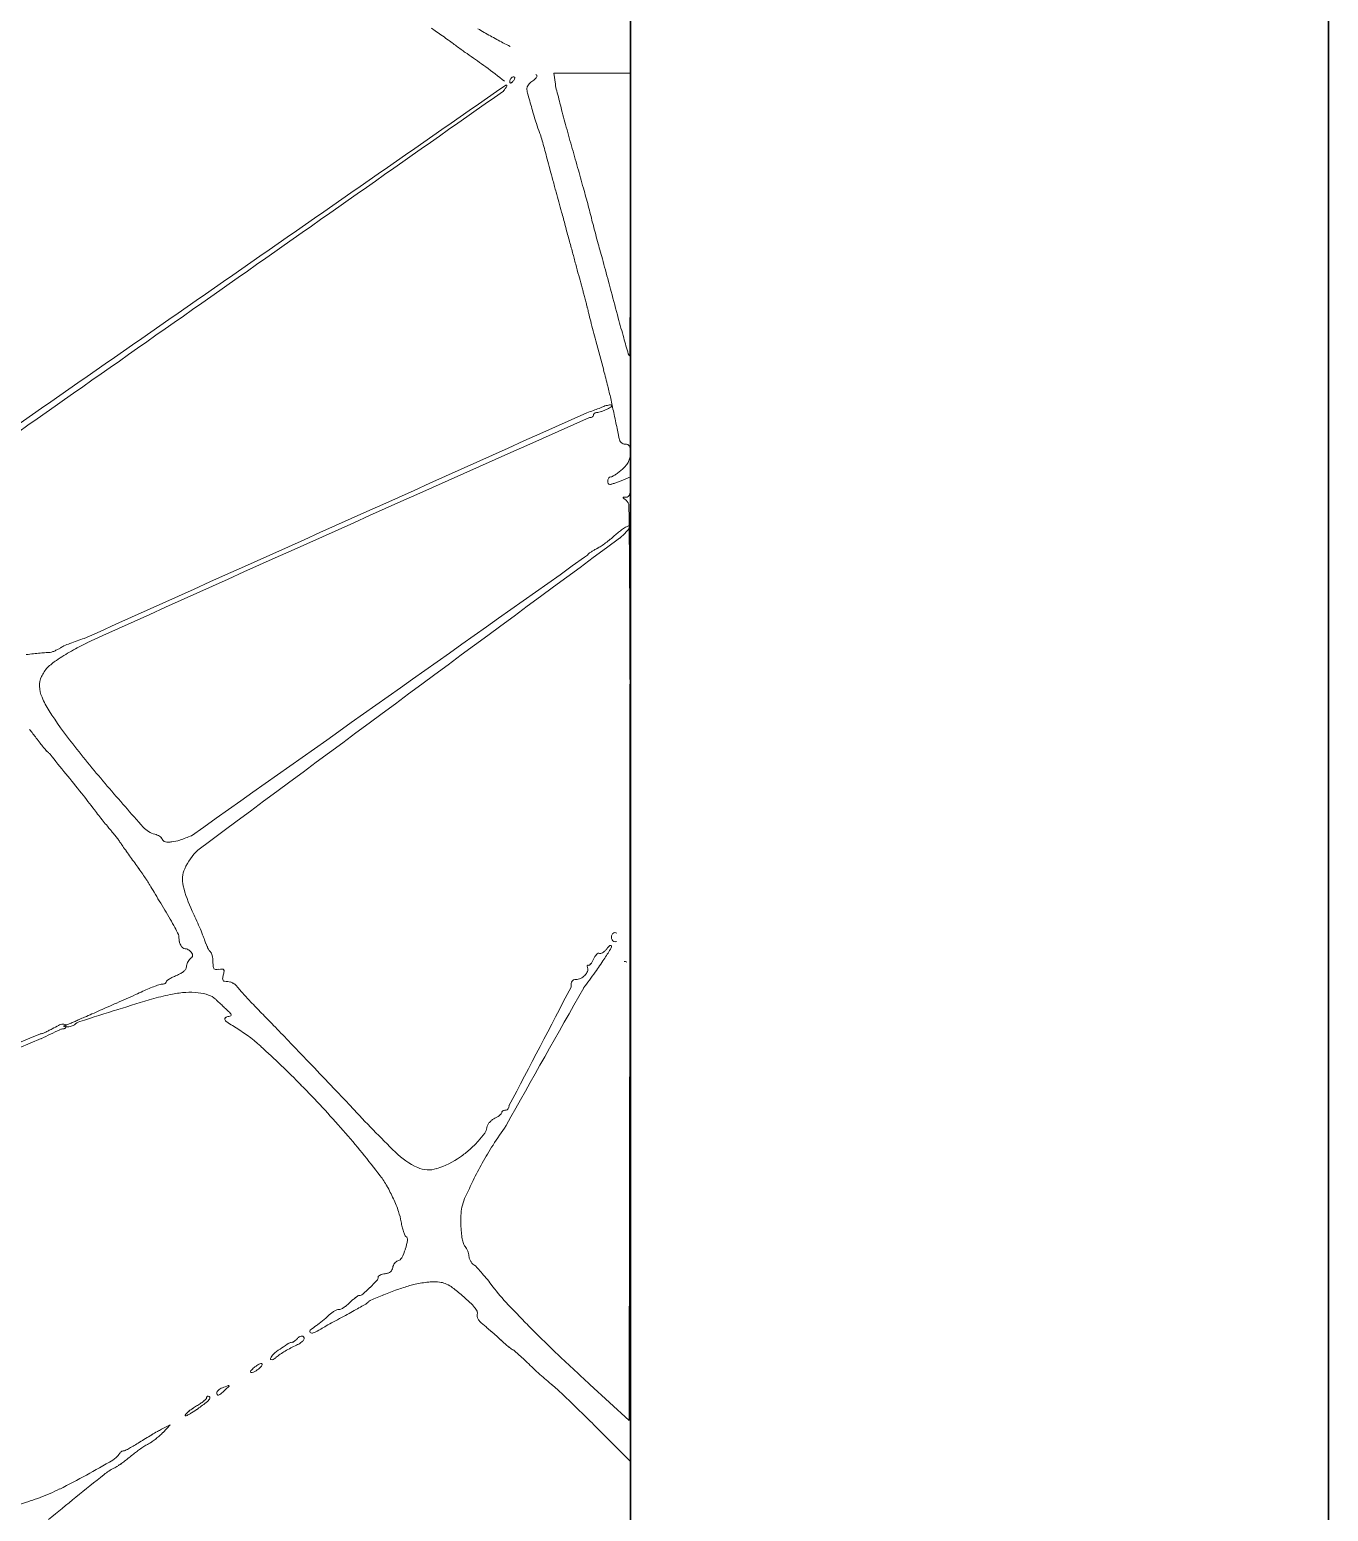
# Model space of a CAD drawing. Header units: millimetres. Extents: x 56222 to 3066687, y -650199 to -121287.
# Drawn here: x 138863.35 to 138880.1, y -183185.59 to -183166.49 of the extents above; entities that cross this region are included whole.
import ezdxf

# ---------------------------------------------------------------- set-up
doc = ezdxf.new("R2010")
doc.units = ezdxf.units.MM
doc.header["$MEASUREMENT"] = 0
doc.layers.add('FURNITURE', color=32, linetype='Continuous', lineweight=9)
doc.layers.add('XX~SLAB ( BEAM )~ ( DIM )', color=7, linetype='Continuous', lineweight=9)

msp = doc.modelspace()

# ---------------------------------------------------------------- linework, layer by layer
at = {"linetype": 'Continuous'}
msp.add_line((138871.099, -183204.688), (138871.099, -183167.053), dxfattribs=at)
at = {"layer": 'FURNITURE', "lineweight": 0}
for p, q in [((138870.607, -183167.053), (138870.114, -183167.053)), ((138870.114, -183167.053), (138870.134, -183167.191)), ((138871.099, -183167.053), (138870.607, -183167.053)), ((138871.099, -183168.879), (138871.099, -183167.053)), ((138871.099, -183172.254), (138870.981, -183172.303)), ((138871.099, -183172.384), (138871.099, -183172.254)), ((138871.082, -183184.414), (138871.091, -183178.505)), ((138870.578, -183183.952), (138871.082, -183184.414)), ((138865.056, -183184.528), (138865.165, -183184.472)), ((138865.165, -183184.472), (138865.074, -183184.569)), ((138871.099, -183184.941), (138870.65, -183184.491)), ((138871.099, -183187.224), (138871.099, -183184.941))]:
    msp.add_line(p, q, dxfattribs=at)
at = {"layer": 'FURNITURE', "lineweight": 30, "ltscale": 0.4}
msp.add_lwpolyline([(138855.849, -183148.188), (138871.099, -183148.188), (138871.099, -183189.688), (138855.849, -183189.688)], close=True, dxfattribs=at)
at = {"layer": 'FURNITURE', "lineweight": 0}
for centre, radius, start, end in [((138865.368, -183171.2), 5.69, 55.3853, 56.1863), ((138862.348, -183175.576), 11.006, 54.8965, 55.3853), ((138871.442, -183162.594), 4.519, 239.2728, 241.6338), ((138862.417, -183175.478), 10.887, 54.4067, 54.8965), ((138865.809, -183170.739), 5.059, 53.5379, 54.4067), ((138874.452, -183159.042), 9.485, 233.5379, 233.963), ((138875.41, -183157.725), 11.114, 233.9631, 234.3405), ((138886.505, -183134.697), 36.224, 241.6338, 241.9244), ((138871.678, -183162.493), 4.721, 241.9245, 243.2294), ((138874.741, -183158.658), 9.966, 234.3406, 234.7194), ((138870.253, -183165.001), 2.195, 234.7194, 235.8839), ((138865.982, -183171.306), 5.42, 53.1215, 55.8839), ((138863.283, -183174.903), 9.918, 51.3641, 53.1215), ((138869.619, -183167.162), 0.0731, 135.0001, 158.342), ((138869.596, -183167.139), 0.0405, 101.8351, 135), ((138869.591, -183167.118), 0.0196, 44.9999, 101.835), ((138869.536, -183167.1), 0.0752, 324.5595, 338.587), ((138869.597, -183167.113), 0.0122, 357.0045, 45), ((138869.564, -183167.111), 0.0444, 338.5871, 357.0046), ((138869.733, -183166.991), 0.193, 309.4107, 318.0607), ((138869.766, -183167.021), 0.148, 318.0607, 327.484), ((138869.88, -183167.085), 0.0152, 0.0001, 89.4102), ((138869.868, -183167.085), 0.0278, 327.4841, 0), ((130508.059, -171272.513), 14539.553, 305.0688809, 305.1052301), ((142920.205, -188993.795), 7096.296, 124.8074759, 124.8813409), ((138869.288, -183167.12), 0.238, 317.4915, 335.9755), ((138869.497, -183167.214), 0.00985, 335.9755, 120.9734), ((138869.626, -183167.164), 0.0807, 158.342, 180), ((138869.565, -183167.164), 0.0195, 180.0001, 212.48), ((138869.555, -183167.171), 0.00768, 212.48, 277.2244), ((138869.552, -183167.153), 0.0251, 277.2243, 307.2064), ((138869.473, -183167.05), 0.156, 307.2063, 314.9999), ((138869.495, -183167.071), 0.125, 315, 324.5596), ((138869.817, -183167.246), 0.0513, 155.3495, 180), ((138869.997, -183167.246), 0.231, 180.0001, 195.2496), ((138869.899, -183167.284), 0.141, 143.7761, 155.3494), ((138885.615, -183162.989), 16.419, 195.2496, 195.9717), ((138869.922, -183167.301), 0.17, 133.061, 143.776), ((138869.917, -183167.295), 0.163, 121.9852, 133.061), ((138869.705, -183166.957), 0.237, 301.9853, 309.4107), ((138870.958, -183167.076), 0.833, 187.9284, 194.0464), ((138891.938, -183161.827), 22.459, 194.0464, 194.609), ((138878.86, -183164.922), 9.393, 195.9717, 197.2065), ((138890.329, -183162.247), 20.796, 194.609, 195.3341), ((138871.236, -183167.283), 1.412, 197.2065, 202.2122), ((138869.508, -183167.989), 0.455, 16.8549, 22.2122), ((138862.797, -183170.022), 7.467, 16.1584, 16.8549), ((138898.105, -183160.114), 28.859, 195.3341, 195.9013), ((138862.649, -183170.065), 7.621, 15.3482, 16.1584), ((138860.635, -183170.617), 9.709, 14.6726, 15.3482), ((138794.099, -183189.744), 79.285, 15.69208, 15.90132), ((138897.878, -183160.866), 28.789, 194.6726, 194.9316), ((138927.026, -183153.093), 58.956, 194.93162, 195.08311), ((138927.064, -183153.083), 58.995, 195.08313, 195.23462), ((138808.429, -183185.718), 64.4, 15.44764, 15.69218), ((138898.168, -183160.952), 29.047, 195.2347, 195.4921), ((138810.985, -183185.012), 61.749, 15.232, 15.44766), ((138827.896, -183180.43), 43.875, 15.3129, 15.4922), ((138749.627, -183201.861), 125.025, 15.23092, 15.31297), ((138866.34, -183169.939), 4.378, 13.7403, 15.232), ((138742.182, -183203.888), 132.74, 15.14962, 15.23098), ((138877.293, -183167.261), 6.898, 193.7403, 194.4978), ((138889.199, -183164.182), 19.195, 194.4978, 194.8507), ((138600.454, -183168.879), 270.645, 359.852, 0.00005), ((138786.987, -183191.758), 86.323, 15.03741, 15.14971), ((138890.309, -183163.888), 20.344, 194.8508, 195.2003), ((138883.231, -183165.811), 13.009, 195.2004, 195.689), ((139009.62, -183131.947), 144.204, 195.03749, 195.09983), ((138849.616, -183175.253), 21.907, 15.3787, 15.689), ((138990.486, -183137.11), 124.386, 195.09982, 195.16949), ((138818.555, -183183.796), 54.121, 15.2209, 15.3788), ((138816.523, -183184.349), 56.227, 15.0641, 15.2209), ((138736.467, -183169.23), 134.631, 359.60248, 359.85206), ((138981.52, -183139.541), 115.096, 195.16943, 195.2336), ((138880.709, -183166.994), 10.614, 195.2335, 195.6021), ((138839.175, -183178.252), 32.769, 14.8292, 15.0641), ((138866.379, -183170.996), 4.264, 14.8806, 15.6021), ((138862.185, -183172.11), 8.604, 14.454, 14.8807), ((138862.205, -183172.105), 8.583, 14.027, 14.454), ((138939.252, -183151.756), 70.756, 194.82919, 195.1159), ((138866.49, -183171.034), 4.166, 13.2939, 14.0271), ((138874.127, -183169.23), 3.68, 193.2939, 194.3032), ((138898.678, -183162.971), 29.017, 194.3031, 194.5235), ((136996.53, -183157.157), 1874.61, 359.586396, 359.602438), ((138901.817, -183162.157), 32.26, 194.5236, 194.753), ((138903.607, -183161.686), 34.111, 194.7531, 194.9731), ((138893.057, -183164.234), 22.906, 195.1159, 195.7805), ((138724.583, -183209.565), 151.205, 14.82351, 14.97317), ((138928.207, -183154.3), 59.433, 195.7804, 195.98643), ((138871.127, -183170.653), 0.056, 195.9864, 222.8718), ((138871.088, -183170.689), 0.00298, 222.8722, 359.5867), ((138856.934, -183174.539), 14.297, 13.979, 14.8235), ((138864.21, -183172.727), 6.8, 12.6084, 13.9789), ((138870.873, -183171.667), 0.342, 99.2222, 104.533), ((138870.844, -183171.486), 0.159, 89.7999, 99.2222), ((138870.844, -183171.375), 0.0482, 67.7535, 89.7998), ((138859.335, -183173.818), 11.795, 11.7011, 12.6084), ((138870.86, -183171.336), 0.00559, 323.7277, 67.7534), ((126944.011, -156608.392), 29117.639, 294.1656114, 294.1795842), ((139322.152, -184188.863), 1113.091, 113.934828, 114.300295), ((138869.204, -183167.349), 4.291, 288.1115, 289.3246), ((138870.574, -183171.409), 0.0808, 270.0001, 284.0657), ((138870.58, -183171.432), 0.057, 284.0657, 302.3434), ((138870.589, -183171.446), 0.0397, 302.3434, 324.6517), ((138870.604, -183171.457), 0.0214, 324.6518, 0.0001), ((138869.272, -183167.545), 4.083, 289.3246, 290.4015), ((138870.649, -183171.457), 0.0239, 148.7046, 180), ((138870.66, -183171.463), 0.0362, 125.8165, 148.7047), ((138870.666, -183171.473), 0.0475, 106.1241, 125.8165), ((138870.67, -183171.486), 0.062, 90.0001, 106.1242), ((138870.67, -183171.335), 0.0891, 270, 285.2292), ((138870.557, -183170.921), 0.519, 285.2292, 289.3662), ((138870.593, -183171.095), 0.295, 290.4016, 297.7472), ((138870.531, -183170.844), 0.6, 289.3661, 293.4763), ((138870.825, -183171.537), 0.203, 109.8034, 117.7472), ((138870.875, -183171.676), 0.352, 104.5331, 109.8033), ((138870.527, -183170.837), 0.608, 293.4763, 297.5436), ((138870.392, -183170.578), 0.9, 297.5437, 300.4885), ((138870.822, -183171.308), 0.0529, 300.4885, 323.7279), ((139050.607, -183134.203), 183.536, 191.7011, 191.73456), ((139020.091, -183140.542), 152.368, 191.73457, 191.77307), ((139011.683, -183142.295), 143.78, 191.77301, 191.80762), ((138882.118, -183169.38), 11.414, 191.8077, 192.0286), ((138871.077, -183171.733), 0.125, 192.0286, 206.9673), ((138871.038, -183171.753), 0.0815, 206.9674, 227.5573), ((138871.031, -183171.76), 0.0716, 227.5573, 249.7473), ((138871.034, -183171.751), 0.0808, 249.7473, 270), ((138871.034, -183171.924), 0.0916, 69.439, 90.0001), ((138871.053, -183171.873), 0.0375, 29.4105, 69.439), ((138871.016, -183171.894), 0.0805, 5.1343, 29.4106), ((138870.435, -183171.946), 0.664, 0.0001, 5.1343), ((138870.872, -183171.954), 0.229, 319.0249, 333.3312), ((138870.907, -183171.972), 0.189, 333.3311, 349.3743), ((138870.771, -183171.946), 0.328, 349.3742, 0), ((138870.885, -183172.313), 0.0786, 144.9066, 172.9968), ((138870.848, -183172.287), 0.033, 91.3434, 144.9066), ((138870.846, -183172.206), 0.0476, 271.3435, 298.9893), ((138870.6, -183171.763), 0.554, 298.9892, 303.5656), ((138870.555, -183171.695), 0.636, 303.5656, 308.3649), ((138870.434, -183171.542), 0.831, 308.3649, 312.2934), ((138870.571, -183171.693), 0.628, 312.2934, 319.0249), ((138870.87, -183172.311), 0.0633, 172.9969, 205.1951), ((138870.835, -183172.328), 0.0247, 205.1951, 270), ((138870.835, -183172.292), 0.06, 270, 286.6804), ((138870.512, -183171.217), 1.182, 286.6804, 288.5885), ((138870.51, -183171.211), 1.189, 288.5886, 290.8609), ((138870.363, -183170.824), 1.604, 290.8609, 292.6764), ((138870.976, -183172.441), 0.12, 337.151, 355.6981), ((138870.227, -183172.384), 0.872, 355.6981, 0), ((138871.01, -183172.521), 0.00523, 92.6733, 180.3094), ((138871.016, -183172.521), 0.0108, 180.3092, 232.273), ((138872.124, -183171.089), 1.821, 232.2731, 233.639), ((138871.044, -183173.236), 0.721, 90, 92.6733), ((138871.044, -183172.465), 0.0502, 270.0001, 301.6699), ((138870.99, -183172.629), 0.0912, 0.7173, 53.639), ((138871.047, -183172.471), 0.0431, 301.6699, 337.151), ((138689.274, -183174.904), 181.821, 0.45119, 0.71727), ((139987.558, -184689.27), 1883.011, 126.369096, 126.574905), ((138870.176, -183172.25), 1.046, 309.486, 313.3234), ((138871.466, -183173.617), 0.833, 128.73, 133.3234), ((138871.478, -183173.633), 0.853, 124.2188, 128.7301), ((138868.317, -183170.179), 3.899, 312.7118, 314.4464), ((138871.413, -183173.537), 0.737, 119.633, 124.2188), ((138870.726, -183172.635), 0.458, 314.4464, 322.8342), ((138871.119, -183173.021), 0.143, 104.1783, 119.633), ((138871.087, -183172.892), 0.0103, 8.5671, 104.1782), ((138871.068, -183172.895), 0.0288, 322.8342, 8.5671), ((138870.595, -183173.278), 0.0487, 125.2203, 145.1646), ((138871.013, -183173.871), 0.774, 122.5706, 125.2203), ((138871.037, -183173.908), 0.818, 119.566, 122.5706), ((138871.165, -183174.134), 1.078, 117.1228, 119.566), ((138870.453, -183172.744), 0.484, 297.1227, 303.6639), ((138869.935, -183171.966), 1.419, 303.6639, 306.5952), ((138869.87, -183171.879), 1.527, 306.5951, 309.4861), ((135542.255, -178478.546), 5754.815, 305.2722247, 305.3340482), ((138870.461, -183173.185), 0.114, 294.717, 325.1646), ((138708.658, -183174.752), 162.436, 359.95942, 0.45124), ((138864.738, -183176.549), 2.316, 109.4808, 111.9018), ((138864.745, -183176.568), 2.336, 107.0753, 109.4808), ((138865.05, -183191.384), 16.93, 95.5806, 95.8932), ((138864.78, -183188.623), 14.156, 95.2231, 95.5806), ((138864.704, -183187.788), 13.318, 94.9007, 95.2231), ((138863.658, -183175.592), 1.077, 92.868, 94.9008), ((138863.597, -183174.379), 0.138, 272.868, 285.8102), ((138863.521, -183174.109), 0.419, 285.8103, 291.464), ((138863.504, -183174.067), 0.463, 291.4639, 296.9717), ((138865.704, -183177.664), 3.646, 119.7665, 123.3639), ((138863.555, -183174.166), 0.353, 296.9716, 303.7292), ((138863.927, -183174.724), 0.319, 114.2911, 123.7292), ((138864.637, -183176.297), 2.045, 111.9017, 114.2911), ((138866.184, -183178.501), 4.611, 116.9488, 119.7665), ((138863.883, -183175), 0.414, 135.895, 155.4786), ((138864.071, -183175.183), 0.676, 123.3638, 135.895), ((138863.755, -183174.942), 0.274, 155.4786, 182.1859), ((138863.876, -183174.937), 0.395, 182.1859, 203.5152), ((133702.407, -183171.205), 5168.689, 359.919077, 359.959414), ((138864.66, -183174.596), 1.25, 203.5152, 212.5532), ((138868.059, -183172.427), 5.282, 212.5533, 218.2265), ((138856.613, -183180.795), 8.567, 37.1644, 38.105), ((138867.57, -183172.489), 5.183, 217.1644, 218.05), ((138866.139, -183173.609), 3.366, 218.05, 219.2738), ((138877.126, -183165.285), 16.824, 218.2265, 220.6194), ((138866.923, -183172.969), 4.378, 219.2737, 220.0626), ((138863.629, -183175.738), 0.0743, 220.0625, 234.7383), ((138863.495, -183175.929), 0.159, 39.0923, 54.7384), ((138762.251, -183258.185), 130.605, 38.95031, 39.09241), ((138838.288, -183196.72), 32.833, 38.3907, 38.9504), ((138890.718, -183153.627), 34.731, 220.6195, 221.7805), ((138850.633, -183186.939), 17.083, 37.4782, 38.3908), ((138870.274, -183171.88), 7.667, 217.4782, 218.1527), ((138871.475, -183170.936), 9.195, 218.1527, 218.7412), ((138870.75, -183171.518), 8.265, 218.7412, 219.3331), ((138865.837, -183175.544), 1.913, 219.3331, 221.0879), ((138863.318, -183177.741), 1.429, 39.0386, 41.0879), ((138862.507, -183178.398), 2.473, 37.6796, 39.0386), ((138865.043, -183176.567), 0.301, 221.7805, 255.9107), ((138864.928, -183177.026), 0.172, 65.1281, 75.9108), ((138864.922, -183177.039), 0.187, 54.9967, 65.1282), ((138862.574, -183178.346), 2.388, 36.3116, 37.6796), ((138863.704, -183177.516), 0.986, 33.6631, 36.3117), ((138866.427, -183175.703), 2.285, 213.6632, 214.9649), ((138875.448, -183169.394), 13.293, 214.9649, 215.3188), ((138864.939, -183177.015), 0.158, 44.1544, 54.9967), ((138865.011, -183176.945), 0.0571, 20.9937, 44.1544), ((138865.106, -183176.908), 0.0451, 200.9936, 232.6189), ((138865.123, -183176.887), 0.0726, 232.6188, 254.7775), ((138865.14, -183176.825), 0.136, 254.7775, 270.1858), ((138865.139, -183176.552), 0.409, 270.1858, 276.969), ((138865.129, -183176.471), 0.491, 276.9689, 289.0371), ((138864.373, -183174.279), 2.81, 289.0372, 292.355), ((138876.766, -183168.46), 14.909, 215.3187, 215.6767), ((138876.163, -183168.893), 14.166, 215.6766, 216.0486), ((138858.026, -183182.094), 8.266, 35.4224, 36.0485), ((138866.095, -183177.645), 0.816, 134.646, 155.2254), ((138858.632, -183181.663), 7.523, 34.7505, 35.4225), ((138859.203, -183181.267), 6.827, 34.1145, 34.7505), ((138864.221, -183177.868), 0.767, 30.9394, 34.1146), ((138865.658, -183177.443), 0.334, 155.2254, 194.0222), ((138876.67, -183170.406), 13.747, 210.9395, 211.1357), ((139114.963, -183026.455), 292.145, 211.13567, 211.15699), ((139107.792, -183030.792), 283.765, 211.1569, 211.18303), ((138867.017, -183177.103), 1.735, 194.0222, 205.4709), ((139188.286, -182982.076), 377.853, 211.18297, 211.20405), ((138860.742, -183180.475), 5.093, 29.6669, 31.204), ((138862.349, -183179.56), 3.244, 27.5116, 29.6668), ((138860.896, -183180.019), 5.045, 24.1935, 25.4709), ((138860.183, -183180.339), 5.827, 23.0468, 24.1934), ((138861.593, -183179.953), 4.096, 26.0892, 27.5115), ((138865.208, -183178.184), 0.071, 360, 26.0892), ((138865.551, -183178.184), 0.272, 180, 192.1191), ((138860.75, -183180.098), 5.211, 21.8961, 23.0468), ((138864.542, -183178.574), 1.124, 18.305, 21.8962), ((138870.925, -183178.187), 0.07, 164.362, 194.5892), ((138870.927, -183178.188), 0.0727, 135, 164.3621), ((138870.911, -183178.191), 0.056, 194.5892, 229.1962), ((138870.9, -183178.161), 0.0347, 90.9159, 135), ((138870.901, -183178.167), 0.0405, 51.6859, 90.916), ((138865.469, -183178.201), 0.189, 192.1192, 208.0711), ((138865.41, -183178.233), 0.122, 208.0711, 228.1719), ((138865.359, -183178.289), 0.0456, 228.1719, 269.9999), ((138865.359, -183178.39), 0.0551, 70.379, 90.0001), ((138865.332, -183178.466), 0.136, 60.3838, 70.379), ((138865.324, -183178.481), 0.153, 50.8442, 60.3839), ((138865.342, -183178.459), 0.124, 39.6902, 50.8442), ((138865.347, -183178.455), 0.118, 26.0233, 39.6902), ((138866.433, -183177.949), 0.868, 198.305, 201.9276), ((138866.266, -183178.016), 0.687, 201.9276, 206.2429), ((138866.191, -183178.053), 0.605, 206.2427, 210.3433), ((138865.717, -183178.331), 0.0546, 210.3433, 234.2619), ((138865.663, -183178.405), 0.0369, 22.2195, 54.262), ((138865.478, -183178.481), 0.237, 14.1081, 22.2194), ((138870.715, -183178.461), 0.0745, 115.1102, 134.192), ((138870.691, -183178.409), 0.0171, 58.2825, 115.1103), ((138870.711, -183178.376), 0.022, 238.2825, 285.4076), ((138870.691, -183178.304), 0.0969, 285.4076, 301.1015), ((138870.661, -183178.254), 0.155, 301.1015, 313.597), ((138865.445, -183174.966), 6.366, 326.5864, 327.9832), ((138870.599, -183178.188), 0.246, 313.5971, 322.4442), ((138871.094, -183178.569), 0.379, 137.0411, 142.4442), ((138870.888, -183178.378), 0.0978, 122.2475, 137.0411), ((138870.845, -183178.309), 0.0163, 78.2141, 122.2474), ((138870.779, -183178.301), 0.0758, 327.9832, 1.0454), ((138870.847, -183178.3), 0.00759, 1.0453, 78.2143), ((138870.904, -183178.199), 0.0449, 229.1961, 270), ((138870.904, -183178.194), 0.0503, 270, 291.71), ((138865.317, -183178.567), 0.0592, 329.3656, 0.0001), ((138865.475, -183178.567), 0.099, 164.4897, 180), ((138865.547, -183178.587), 0.173, 154.2885, 164.4898), ((138865.549, -183178.588), 0.176, 144.1512, 154.2885), ((138865.495, -183178.549), 0.109, 129.6902, 144.1512), ((138865.319, -183178.336), 0.167, 309.6901, 320.4335), ((138865.417, -183178.418), 0.0394, 320.4335, 351.8074), ((138865.422, -183178.418), 0.0345, 351.8074, 26.0233), ((138865.415, -183178.496), 0.303, 6.4742, 14.1082), ((138865.341, -183178.505), 0.377, 0, 6.4741), ((138866.432, -183178.505), 0.714, 180, 184.8117), ((138865.769, -183178.561), 0.0488, 184.8118, 218.9707), ((138870.549, -183178.553), 0.00564, 97.6592, 166.2783), ((138870.567, -183178.557), 0.0242, 166.2784, 193.2194), ((138870.67, -183178.533), 0.13, 193.2195, 200.9936), ((138870.491, -183178.602), 0.0614, 336.057, 20.9936), ((138870.55, -183178.559), 0.012, 58.2825, 97.6592), ((138870.562, -183178.539), 0.0113, 238.2825, 306.3821), ((138870.507, -183178.465), 0.103, 306.3822, 319.7822), ((138870.443, -183178.411), 0.188, 319.7821, 329.9992), ((138870.283, -183178.319), 0.372, 329.9992, 336.1238), ((138870.872, -183178.579), 0.272, 147.7607, 156.1238), ((138870.763, -183178.51), 0.142, 134.192, 147.7608), ((138866.218, -183175.476), 5.44, 324.4902, 326.5865), ((138871.019, -183178.573), 0.0744, 62.6125, 89.8329), ((138865.082, -183178.749), 0.0383, 300.0367, 321.6761), ((138865.098, -183178.761), 0.0178, 321.676, 360), ((138865.134, -183178.761), 0.0178, 127.4983, 179.9999), ((138865.361, -183179.057), 0.391, 121.9219, 127.4982), ((138865.397, -183179.115), 0.459, 115.9239, 121.9219), ((138865.528, -183179.384), 0.758, 111.8074, 115.924), ((138865.026, -183178.129), 0.593, 291.8073, 297.9349), ((138865.204, -183178.465), 0.213, 297.9349, 311.0733), ((138865.266, -183178.537), 0.118, 311.0732, 329.3655), ((138865.754, -183178.573), 0.0299, 218.9708, 267.0884), ((138865.764, -183178.379), 0.223, 267.0883, 278.0091), ((138865.845, -183178.956), 0.359, 91.0748, 98.0092), ((138865.839, -183178.619), 0.0217, 37.5715, 91.0748), ((138866.273, -183178.78), 0.435, 165.9107, 172.1785), ((138865.875, -183178.725), 0.0327, 172.1785, 213.7975), ((138865.87, -183178.728), 0.0269, 213.7974, 261.4837), ((138865.327, -183178.542), 0.54, 345.9107, 351.0983), ((138865.835, -183178.622), 0.0264, 351.0983, 37.5714), ((138865.908, -183178.476), 0.282, 261.4838, 270), ((138865.908, -183178.867), 0.109, 71.1351, 90), ((138865.88, -183178.947), 0.194, 58.8705, 71.135), ((138870.406, -183178.79), 0.0686, 147.2649, 172.9117), ((138870.381, -183178.774), 0.0387, 110.1967, 147.2648), ((138870.398, -183178.819), 0.0873, 90, 110.1966), ((138870.398, -183178.599), 0.133, 270.0001, 296.4139), ((138870.364, -183178.531), 0.209, 296.414, 315.2488), ((138859.199, -183170.468), 14.062, 323.4587, 324.4902), ((138870.39, -183178.557), 0.172, 315.2488, 336.057), ((138850.235, -183146.806), 35.235, 294.0594, 294.2723), ((138858.864, -183165.941), 14.244, 294.2724, 294.6911), ((138865.88, -183181.202), 2.552, 112.7058, 114.6911), ((138865.624, -183180.591), 1.89, 110.2188, 112.7058), ((138865.691, -183181.463), 2.592, 101.0333, 106.5102), ((138865.616, -183180.567), 1.865, 108.1159, 110.2188), ((138865.066, -183178.887), 0.0966, 90, 108.116), ((138865.066, -183178.704), 0.0866, 270, 282.793), ((138865.072, -183178.731), 0.0581, 282.7929, 300.0368), ((138865.434, -183180.14), 1.244, 93.0689, 101.0332), ((138865.417, -183179.833), 0.937, 83.2162, 93.0689), ((138865.445, -183179.599), 0.702, 72.0151, 83.2162), ((138865.591, -183179.149), 0.229, 46.2027, 72.0152), ((138865.864, -183178.973), 0.225, 47.4318, 58.8705), ((138865.86, -183178.978), 0.231, 36.2444, 47.4318), ((138866.53, -183178.487), 0.6, 216.2445, 222.616), ((138879.049, -183166.969), 17.612, 222.616, 223.1687), ((139233.132, -183384.776), 417.029, 150.40829, 150.68806), ((138412.803, -182940.96), 515.671, 332.33821, 332.53022), ((138870.725, -183178.829), 0.39, 172.9117, 179.9999), ((138892.425, -183268.26), 93.416, 107.39738, 107.71456), ((138886.468, -183229.777), 55.302, 113.671, 113.7927), ((138882.834, -183221.485), 46.249, 113.5319, 113.671), ((138855.832, -183159.48), 21.38, 293.5318, 293.8481), ((138849.668, -183145.535), 36.627, 293.8481, 294.0594), ((138873.797, -183208.81), 31.116, 106.5102, 107.3974), ((138869.554, -183175.016), 5.497, 226.2027, 226.6485), ((138875.19, -183169.047), 13.707, 226.6485, 226.8737), ((138875.567, -183168.644), 14.258, 226.8737, 227.0974), ((138871.561, -183172.954), 8.375, 227.0974, 227.4306), ((138864.877, -183180.231), 1.506, 45.0653, 47.4306), ((138877.874, -183168.071), 16.001, 223.1687, 223.895), ((138864.429, -183180.765), 1.603, 115.8991, 119.3215), ((138863.818, -183179.507), 0.205, 100.3049, 115.8991), ((138863.788, -183179.345), 0.0394, 56.6088, 100.3048), ((138863.798, -183179.332), 0.0033, 114.3684, 223.7107), ((138863.805, -183179.325), 0.0136, 223.7111, 265.2638), ((138863.877, -183179.506), 0.195, 108.3102, 114.3686), ((138863.859, -183178.675), 0.666, 265.2636, 267.7946), ((138863.795, -183179.335), 0.0278, 0, 56.6087), ((138863.79, -183179.334), 0.0332, 312.1996, 335.0048), ((138863.673, -183178.892), 0.453, 288.3101, 291.9245), ((138863.793, -183179.335), 0.0294, 335.0047, 360), ((138863.84, -183179.164), 0.177, 267.7946, 276.8289), ((138862.475, -183175.916), 3.661, 291.9244, 292.6997), ((138863.837, -183179.136), 0.205, 276.829, 284.9), ((138862.319, -183175.543), 4.065, 292.6997, 293.5089), ((138863.844, -183179.162), 0.178, 284.9, 293.3707), ((138863.891, -183179.271), 0.0588, 293.3708, 312.7179), ((138864.058, -183179.452), 0.187, 107.7146, 132.718), ((138862.209, -183175.288), 4.343, 293.5088, 294.2789), ((138868.702, -183189.684), 11.45, 113.9149, 114.2789), ((138884.247, -183224.738), 49.795, 113.7927, 113.9149), ((138865.887, -183179.239), 0.0187, 119.9201, 202.4925), ((138865.936, -183179.218), 0.0726, 202.4924, 235.4049), ((138865.947, -183179.344), 0.139, 100.9007, 119.9201), ((138866.552, -183178.327), 1.156, 235.4049, 239.7749), ((138865.901, -183179.104), 0.105, 280.9007, 296.351), ((138865.908, -183179.198), 0.0467, 15.9705, 45.0652), ((138865.942, -183179.188), 0.0111, 296.351, 15.9704), ((138864.883, -183181.191), 2.159, 47.7577, 59.7749), ((138882.552, -183163.57), 22.491, 223.895, 224.4576), ((138845.95, -183199.486), 28.789, 43.909, 44.4576), ((140616.982, -187306.925), 4484.46, 113.017511, 113.080369), ((139978.414, -185842.483), 2887.02, 112.717274, 112.809588), ((138863.492, -183179.374), 0.0588, 269.9999, 290.2299), ((138882.484, -183218.416), 43.303, 115.6434, 115.9979), ((138863.238, -183178.685), 0.793, 290.2299, 293.249), ((138863.211, -183178.621), 0.862, 293.249, 296.5668), ((138863.102, -183178.404), 1.105, 296.5668, 299.3215), ((138863.787, -183179.466), 0.0985, 90, 115.6434), ((138863.787, -183179.329), 0.0392, 270, 290.4526), ((138863.788, -183179.331), 0.0361, 290.4526, 312.1996), ((138792.896, -183250.557), 102.429, 43.69561, 43.90898), ((138857.735, -183189.063), 12.792, 44.5339, 47.7576), ((138785.872, -183257.267), 112.143, 43.48456, 43.69564), ((138856.99, -183189.795), 13.836, 41.2188, 44.5339), ((138806.164, -183238.022), 84.177, 43.22281, 43.48454), ((138883.497, -183165.343), 21.95, 223.2228, 225.3482), ((138869.251, -183180.282), 0.258, 301.5143, 309.4061), ((138869.291, -183180.331), 0.194, 309.4062, 317.8407), ((138869.419, -183180.447), 0.0217, 317.8407, 360), ((138869.461, -183180.447), 0.0202, 144.5019, 180), ((138869.475, -183180.457), 0.0376, 122.2229, 144.5019), ((138869.484, -183180.471), 0.0542, 103.9974, 122.2228), ((138869.489, -183180.493), 0.0771, 90, 103.9973), ((138869.489, -183180.379), 0.0372, 270, 304.5942), ((138869.483, -183180.37), 0.0474, 304.5942, 333.435), ((138869.44, -183180.348), 0.0963, 333.435, 352.3008), ((138859.233, -183187.83), 10.854, 37.2419, 41.2187), ((138869.092, -183180.619), 0.16, 324.01, 351.929), ((138869.364, -183180.657), 0.115, 153.6942, 171.9291), ((138869.416, -183180.683), 0.173, 140.2985, 153.6943), ((138869.434, -183180.698), 0.195, 127.6969, 140.2984), ((138869.439, -183180.705), 0.205, 115.5382, 127.6969), ((138875.114, -183184.535), 6.85, 145.0864, 147.6124), ((138869.19, -183180.183), 0.374, 295.5382, 301.5144), ((138868.119, -183179.888), 1.377, 311.2877, 317.6803), ((138868.25, -183180.007), 1.201, 317.6803, 324.0099), ((138873.889, -183183.758), 5.4, 147.6124, 150.4763), ((138868.772, -183180.248), 0.997, 225.3482, 245.4206), ((138868.243, -183180.061), 1.165, 287.8932, 304.7838), ((138868.14, -183179.912), 1.346, 304.7839, 311.2877), ((138866.935, -183181.975), 1.18, 29.5233, 37.2418), ((138868.498, -183180.848), 0.337, 245.4207, 287.8933), ((138872.781, -183183.131), 4.127, 150.4764, 153.9798), ((138866.174, -183182.406), 2.054, 24.4275, 29.5233), ((138876.634, -183185.011), 8.414, 153.9798, 155.5348), ((138866.249, -183182.372), 1.972, 19.2892, 24.4276), ((138869.396, -183181.769), 0.479, 164.4795, 176.8648), ((138869.68, -183181.848), 0.775, 155.5348, 164.4794), ((138867.377, -183181.977), 0.776, 8.9829, 19.2892), ((138870.691, -183181.84), 1.777, 176.8648, 181.5388), ((138869.068, -183181.71), 0.935, 188.983, 193.0056), ((138868.798, -183181.772), 0.658, 193.0057, 198.2423), ((138868.718, -183181.799), 0.574, 198.2423, 203.1468), ((138868.226, -183182.009), 0.0387, 203.1467, 238.2824), ((138870.794, -183181.837), 1.88, 181.5387, 184.7092), ((138869.699, -183181.927), 0.781, 184.7092, 190.8226), ((138867.461, -183181.962), 0.777, 332.731, 341.7284), ((138867.463, -183181.963), 0.774, 341.7283, 350.5521), ((138868.181, -183182.082), 0.0471, 350.5521, 58.2825), ((138869.41, -183181.982), 0.487, 190.8227, 198.358), ((138869.046, -183182.103), 0.103, 198.358, 222.1446), ((138868.861, -183182.271), 0.147, 29.8395, 42.1447), ((138868.772, -183182.322), 0.249, 21.5707, 29.8394), ((138868.158, -183182.465), 0.124, 142.463, 156.34), ((138868.148, -183182.458), 0.112, 127.8394, 142.4629), ((138868.117, -183182.418), 0.0616, 105.0331, 127.8393), ((138868.08, -183182.281), 0.0802, 285.0331, 332.731), ((138868.775, -183182.321), 0.246, 13.2583, 21.5708), ((138868.886, -183182.294), 0.132, 360, 13.2583), ((138869.113, -183182.294), 0.095, 180, 198.1791), ((138869.191, -183182.269), 0.178, 198.179, 209.5562), ((138869.2, -183182.263), 0.188, 209.5562, 220.6621), ((138869.159, -183182.299), 0.134, 220.6622, 234.9915), ((138867.785, -183182.567), 0.062, 317.2907, 0), ((138867.865, -183182.567), 0.0179, 130.4315, 180), ((138867.916, -183182.627), 0.096, 116.1266, 130.4315), ((138867.941, -183182.678), 0.154, 104.5989, 116.1265), ((138867.965, -183182.77), 0.249, 96.5638, 104.5988), ((138867.911, -183182.302), 0.223, 276.5638, 287.4015), ((138867.951, -183182.43), 0.0892, 287.4016, 308.8823), ((138867.963, -183182.444), 0.0702, 308.8824, 333.7069), ((138867.931, -183182.428), 0.106, 333.7069, 351.8875), ((138868.142, -183182.458), 0.107, 156.34, 171.8875), ((138868.955, -183182.591), 0.223, 43.3181, 54.9915), ((138867.339, -183184.114), 2.443, 41.3014, 43.3181), ((138867.169, -183184.264), 2.669, 39.1252, 41.3015), ((138866.787, -183184.574), 3.162, 37.2084, 39.1252), ((138867.599, -183182.729), 0.0756, 273.0131, 310.8431), ((138866.217, -183181.129), 2.189, 310.8431, 314.1557), ((138866.126, -183181.035), 2.321, 314.1556, 317.2909), ((138869.872, -183187.679), 5.26, 109.738, 111.7928), ((138869.185, -183185.766), 3.227, 106.7753, 109.738), ((138868.515, -183183.545), 0.907, 101.9881, 106.7752), ((138868.665, -183184.251), 1.629, 98.9009, 101.9881), ((138868.659, -183184.212), 1.589, 95.7971, 98.9009), ((138868.571, -183183.338), 0.711, 90.1322, 95.7971), ((138868.57, -183183.242), 0.614, 81.4729, 90.1321), ((138868.626, -183182.869), 0.237, 63.866, 81.4729), ((138868.542, -183183.041), 0.429, 51.9638, 63.8661), ((138866.291, -183185.918), 4.082, 49.69, 51.9639), ((138871.847, -183180.732), 3.192, 217.2083, 222.5253), ((138867.34, -183182.921), 0.0641, 269.9999, 294.8344), ((138867.226, -183182.673), 0.337, 294.8343, 302.0915), ((138867.186, -183182.609), 0.412, 302.0915, 309.0128), ((138867.161, -183182.579), 0.451, 309.0127, 315.4774), ((138868.032, -183183.436), 0.771, 131.7742, 135.4774), ((138867.896, -183183.283), 0.566, 127.109, 131.774), ((138867.858, -183183.233), 0.503, 122.7745, 127.109), ((138865.661, -183179.563), 3.915, 299.0489, 300.3483), ((138867.605, -183182.84), 0.036, 93.0131, 122.7746), ((138864.477, -183177.541), 6.259, 300.3483, 301.0347), ((138867.677, -183182.86), 0.0505, 301.0348, 322.207), ((138867.787, -183182.945), 0.0882, 112.7775, 142.207), ((138871.797, -183192.496), 10.447, 111.7928, 112.7774), ((138866.915, -183185.183), 3.118, 47.2424, 49.69), ((138868.616, -183183.343), 0.612, 39.0606, 47.2424), ((138868.896, -183183.116), 0.252, 25.8194, 39.0606), ((138877.639, -183175.42), 11.05, 222.5253, 224.6344), ((138866.599, -183182.525), 0.805, 304.447, 307.7855), ((138866.094, -183181.873), 1.63, 307.7855, 309.7555), ((138866.094, -183181.873), 1.63, 309.7555, 311.7253), ((138876.329, -183199.552), 18.742, 118.8973, 119.2321), ((138866.642, -183182.488), 0.807, 311.7253, 315.0599), ((138867.437, -183183.281), 0.316, 127.3597, 135.0599), ((138867.442, -183183.288), 0.325, 119.8166, 127.3597), ((138877.188, -183201.108), 20.519, 118.5658, 118.8972), ((138867.416, -183183.242), 0.272, 111.855, 119.8166), ((138867.34, -183183.055), 0.07, 90, 111.8549), ((138874.758, -183196.644), 15.437, 118.1555, 118.5658), ((138864.427, -183177.341), 6.457, 298.1555, 299.0489), ((138869.072, -183183.031), 0.0558, 345.345, 25.8194), ((138869.194, -183183.062), 0.07, 165.3449, 191.0651), ((138869.23, -183183.055), 0.107, 191.0652, 209.7418), ((138869.284, -183183.025), 0.169, 209.7418, 224.2051), ((138869.444, -183182.869), 0.392, 224.2052, 231.9212), ((138866.658, -183183.236), 0.192, 312.7021, 320.3098), ((138866.884, -183183.423), 0.1, 115.9701, 140.3098), ((138866.862, -183183.379), 0.051, 75.6822, 115.9702), ((138866.869, -183183.352), 0.0231, 8.7485, 75.6823), ((138866.847, -183183.355), 0.0456, 328.2825, 8.7485), ((138866.985, -183183.266), 0.0193, 130.3271, 228.7486), ((138867.621, -183184.015), 1.002, 124.4471, 130.3271), ((138866.996, -183183.255), 0.0351, 228.7486, 294.9846), ((138866.493, -183182.175), 1.226, 294.9846, 300.0962), ((138869.737, -183187.773), 5.244, 119.2322, 120.0962), ((138868.276, -183184.359), 1.501, 49.7176, 51.9212), ((138865.843, -183187.23), 5.264, 48.8519, 49.7177), ((138865.52, -183187.601), 5.756, 47.9954, 48.8519), ((138866.498, -183186.515), 4.294, 46.9286, 47.9954), ((138881.329, -183171.777), 16.236, 224.6345, 226.4136), ((138866.636, -183183.7), 0.197, 127.3041, 144.3832), ((138867.769, -183185.188), 2.068, 124.2586, 127.3041), ((138867.321, -183184.642), 1.308, 120.8838, 124.2443), ((138868.156, -183185.756), 2.755, 121.9481, 124.2586), ((138867.408, -183184.788), 1.478, 117.6927, 120.8838), ((138866.737, -183183.479), 0.0721, 90, 121.9481), ((138867.409, -183184.789), 1.479, 114.5031, 117.6927), ((138866.737, -183183.375), 0.0324, 270, 296.0605), ((138866.687, -183183.274), 0.144, 296.0606, 304.6574), ((138866.668, -183183.246), 0.179, 304.6573, 312.702), ((138866.66, -183183.147), 0.326, 294.5031, 300.0995), ((138866.653, -183183.134), 0.341, 300.0994, 305.509), ((138866.681, -183183.173), 0.292, 305.5089, 311.0762), ((138866.831, -183183.345), 0.0639, 311.0762, 328.2825), ((138871.51, -183181.152), 3.046, 226.9286, 228.2908), ((138870.657, -183182.11), 1.764, 228.2908, 230.3417), ((138871.415, -183181.196), 2.95, 230.3417, 231.373), ((138869.584, -183183.487), 0.0178, 231.373, 270), ((138869.584, -183183.522), 0.0174, 49.1026, 90), ((138864.824, -183189.019), 7.289, 48.5175, 49.1026), ((138893.458, -183159.035), 33.828, 226.4136, 227.441), ((138866.531, -183184.068), 0.439, 129.7869, 138.3061), ((138866.492, -183184.02), 0.377, 123.8534, 129.787), ((138866.401, -183183.885), 0.214, 114.7922, 123.8532), ((138866.175, -183183.573), 0.221, 306.1749, 313.8941), ((138866.37, -183183.817), 0.139, 104.231, 114.7921), ((138866.249, -183183.651), 0.113, 313.8942, 326.6484), ((138866.339, -183183.695), 0.0132, 45, 104.231), ((138866.295, -183183.681), 0.0581, 326.6484, 344.61), ((138866.34, -183183.693), 0.0113, 344.61, 45), ((138866.472, -183183.619), 0.0117, 163.6164, 255.4803), ((138866.557, -183183.644), 0.1, 144.3832, 163.6163), ((138866.478, -183183.596), 0.0352, 255.4803, 299.6827), ((138866.364, -183183.397), 0.265, 299.6828, 309.6901), ((138866.971, -183184.128), 0.686, 124.2442, 129.6902), ((138867.503, -183185.988), 3.243, 46.9785, 48.5174), ((138865.738, -183187.879), 5.83, 45.9864, 46.9785), ((138873.588, -183179.754), 5.467, 225.9864, 227.142), ((138866.213, -183183.784), 0.012, 138.3061, 248.9804), ((138866.222, -183183.759), 0.0388, 248.9804, 299.8906), ((138865.899, -183183.197), 0.687, 299.8907, 306.1749), ((138874.344, -183178.94), 6.578, 227.142, 228.1479), ((138873.9, -183179.435), 5.913, 228.1479, 229.1604), ((138870.939, -183182.861), 1.385, 229.1604, 232.1362), ((138865.612, -183184.12), 0.0242, 315.111, 0), ((138865.661, -183184.12), 0.0244, 152.9584, 180.0001), ((138865.651, -183184.115), 0.0134, 110.6946, 152.9584), ((138865.653, -183184.119), 0.0182, 75.7481, 110.6944), ((138865.646, -183184.146), 0.046, 58.2826, 75.7483), ((138865.662, -183184.121), 0.0159, 3.0647, 58.2825), ((138865.643, -183184.122), 0.0347, 332.2091, 3.0648), ((138865.791, -183184.057), 0.0246, 142.5727, 180), ((138865.811, -183184.057), 0.0451, 180, 212.1187), ((138865.863, -183184.112), 0.116, 130.7191, 142.5726), ((138865.785, -183184.073), 0.0144, 212.1186, 286.6774), ((138865.893, -183184.146), 0.161, 120.3362, 130.7191), ((138865.765, -183184.005), 0.0855, 286.6775, 309.5898), ((138865.919, -183184.19), 0.212, 111.8978, 120.3361), ((138865.074, -183183.169), 1.17, 309.5898, 312.9732), ((138868.393, -183190.346), 6.846, 111.229, 111.8978), ((138862.604, -183180.518), 4.793, 312.9732, 313.8421), ((138865.917, -183183.973), 0.00978, 45.3391, 111.2289), ((138865.92, -183183.971), 0.00612, 313.8423, 45.3393), ((138869.506, -183184.704), 0.95, 46.8513, 52.1362), ((138857.1, -183197.939), 19.09, 46.255, 46.8513), ((138865.773, -183184.745), 0.58, 128.6488, 133.308), ((138865.831, -183184.818), 0.673, 123.8412, 128.6488), ((138864.802, -183183.294), 1.207, 300.7851, 305.6593), ((138865.927, -183184.961), 0.845, 119.7879, 123.8412), ((138862.168, -183179.624), 5.725, 305.6593, 307.1957), ((138865.107, -183183.528), 0.805, 299.7879, 303.9434), ((138865.267, -183183.766), 0.519, 303.9435, 309.7206), ((138865.313, -183183.822), 0.446, 309.7206, 315.111), ((138865.463, -183183.966), 0.274, 307.1957, 314.8766), ((138865.592, -183184.095), 0.0921, 314.8767, 332.209), ((138857.318, -183197.712), 18.775, 45.5331, 46.255), ((138853.072, -183202.037), 24.836, 44.9478, 45.5331), ((138865.368, -183184.347), 0.00808, 158.7736, 289.8406), ((138865.414, -183184.365), 0.0574, 133.308, 158.7736), ((138865.275, -183184.088), 0.283, 289.8407, 300.785), ((138863.385, -183182.525), 2.575, 300.8042, 302.6067), ((138867.103, -183188.338), 4.325, 121.4423, 122.6068), ((138867.747, -183189.39), 5.558, 120.4775, 121.4423), ((138864.74, -183184.405), 0.342, 296.8414, 304.6597), ((138867.487, -183188.949), 5.047, 119.5032, 120.4774), ((138864.395, -183183.906), 0.949, 304.6598, 308.3113), ((138864.354, -183183.853), 1.016, 308.3113, 311.9098), ((138865.661, -183185.722), 1.339, 116.8887, 119.5032), ((138864.577, -183184.102), 0.681, 311.9098, 316.7657), ((138864.304, -183184.717), 0.242, 300.1312, 327.5855), ((138864.591, -183184.899), 0.098, 135.8974, 147.5854), ((138864.598, -183184.906), 0.108, 125.0085, 135.8973), ((138864.588, -183184.892), 0.0916, 113.3486, 125.0085), ((138864.567, -183184.842), 0.0361, 90.0001, 113.3486), ((138864.567, -183184.76), 0.0455, 270, 296.5555), ((138845.243, -183160.625), 31.065, 308.4954, 308.7658), ((138863.712, -183183.049), 1.958, 296.5555, 298.3245), ((138863.842, -183183.292), 1.682, 298.3244, 300.8043), ((138865.529, -183185.887), 1.334, 126.0627, 128.7658), ((138865.848, -183186.325), 1.877, 123.97, 126.0628), ((138865.767, -183186.205), 1.732, 121.8501, 123.97), ((138865.142, -183185.198), 0.546, 116.8414, 121.8501), ((138855.798, -183170.062), 17.186, 298.832, 300.1312), ((138864.841, -183185.777), 0.849, 118.155, 128.3604), ((138863.838, -183183.904), 1.277, 298.155, 300.7566), ((138864.226, -183184.555), 0.518, 300.7566, 305.8588), ((138863.74, -183183.883), 1.348, 305.8587, 308.4953), ((138859.451, -183176.698), 9.611, 296.5141, 298.8319), ((138892.604, -183220.855), 45.584, 128.3605, 128.9449), ((138861.543, -183180.089), 5.663, 287.3697, 290.1095), ((138862.648, -183183.106), 2.449, 290.1094, 296.5141), ((138885.737, -183212.359), 34.659, 128.9449, 129.6996)]:
    msp.add_arc(centre, radius, start, end, dxfattribs=at)
at = {"layer": 'XX~SLAB ( BEAM )~ ( DIM )', "lineweight": 30}
msp.add_lwpolyline([(138871.099, -183204.688), (138871.099, -183141.688), (138880.099, -183141.688), (138880.099, -183204.688)], dxfattribs=at)

doc.saveas('drawing.dxf')
